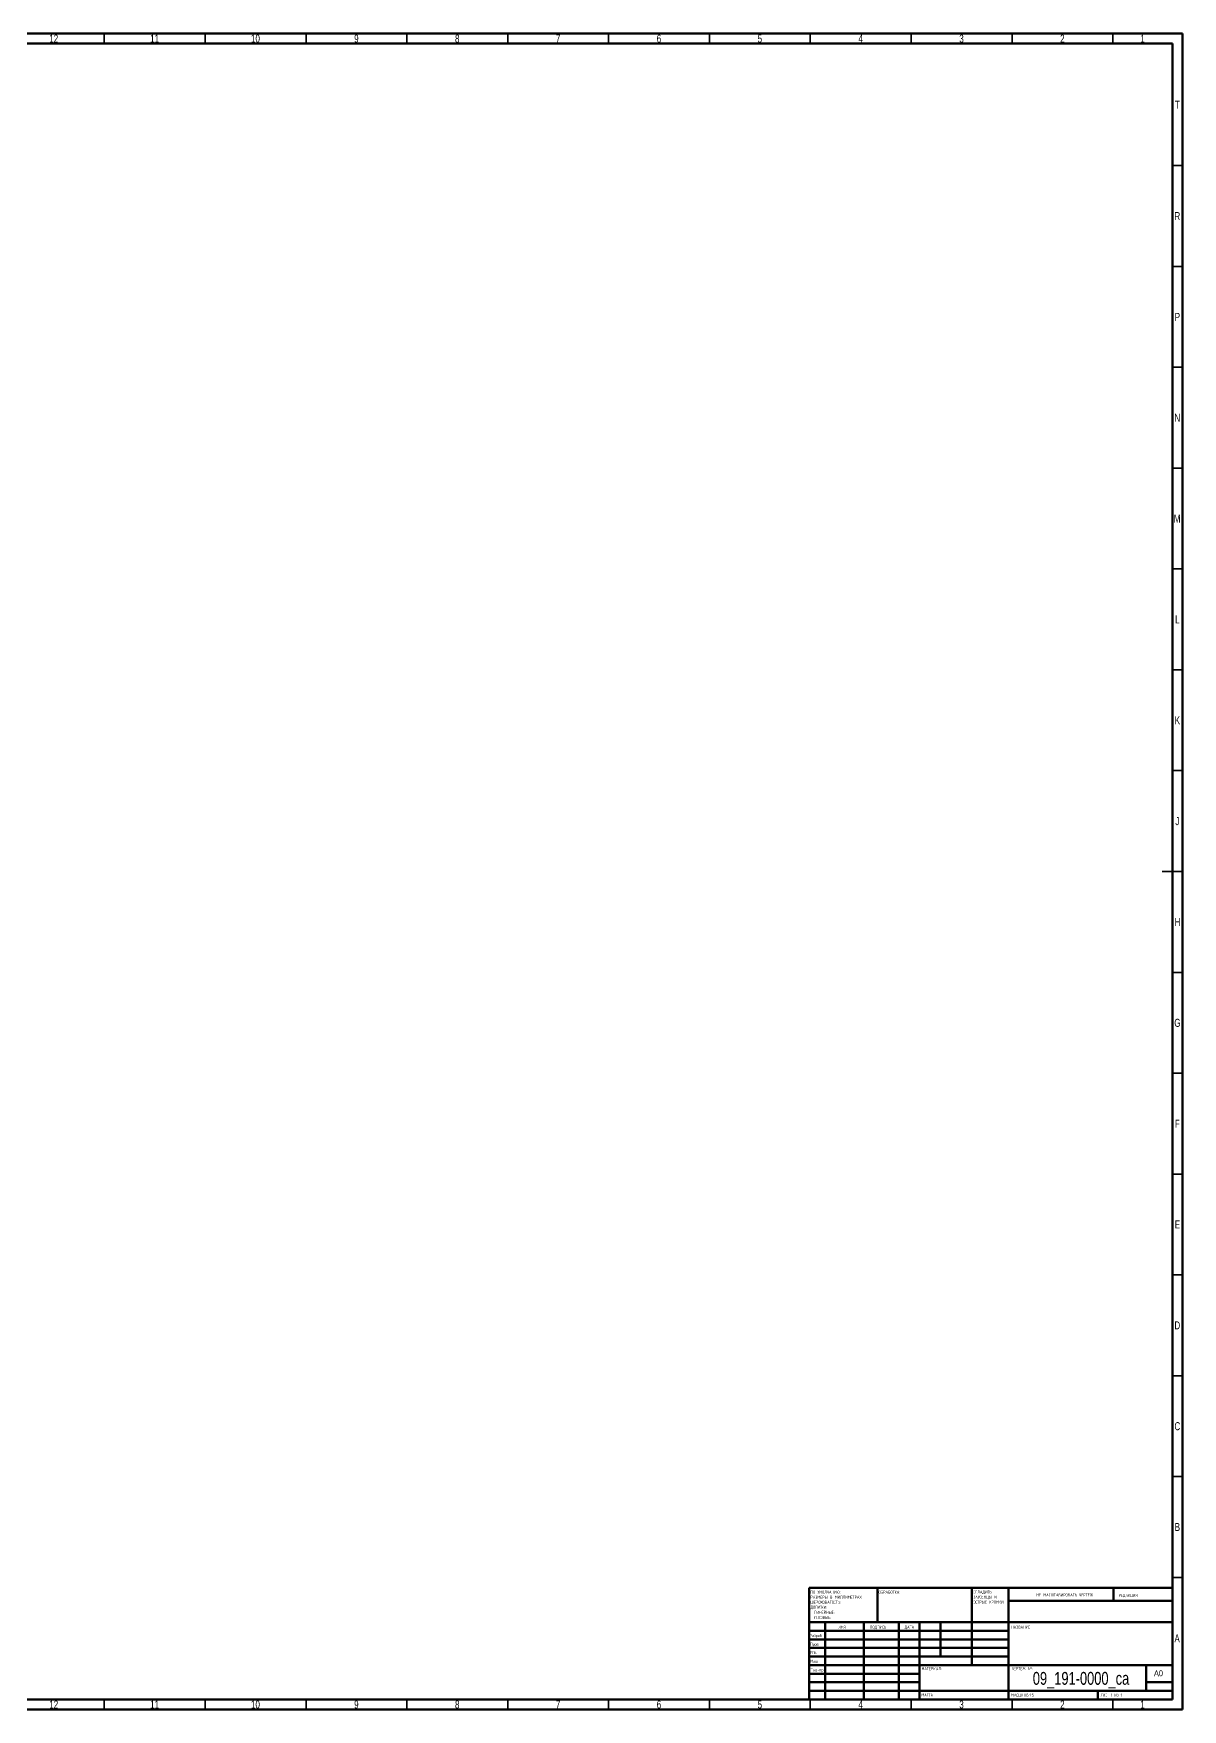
# Model space of a CAD drawing. Header units: millimetres. Extents: x 15 to 1184, y 5 to 836.
# Drawn here: x 614 to 1184, y 5 to 836 of the extents above; entities that cross this region are included whole.
import ezdxf

# ---------------------------------------------------------------- set-up
doc = ezdxf.new("R2010")
doc.units = ezdxf.units.MM
doc.styles.add('SLDTEXTSTYLE0', font='TXT', dxfattribs={"width": 0.75})
doc.styles.add('SLDTEXTSTYLE1', font='TXT', dxfattribs={"width": 0.75, "bigfont": 'bigfont'})
doc.styles.add('SLDTEXTSTYLE2', font='TXT', dxfattribs={"width": 0.681818, "bigfont": 'bigfont'})

# ---------------------------------------------------------------- blocks, each defined once
blk = doc.blocks.new('SW_NOTE_0')
at = {"color": 0, "linetype": 'Continuous', "lineweight": 0, "char_height": 1.5, "attachment_point": 1, "style": 'SLDTEXTSTYLE1'}
for s, insert in [('\\M+18452\\M+18443\\M+1844C\\M+18440\\M+18444\\M+18449\\M+18453\\M+1845D', (0, 1.93)), ('\\M+18448\\M+18440\\M+18454\\M+18452\\M+18445\\M+1844E\\M+18457\\M+1845C \\M+18449', (0, -0.57)), ('\\M+1844F\\M+18452\\M+18453\\M+18451\\M+1845C\\M+18445 \\M+1844B\\M+18451\\M+1844F\\M+1844D\\M+1844B\\M+18449', (0, -3.07))]:
    blk.add_mtext(s, dxfattribs=dict(at, insert=insert))
blk = doc.blocks.new('SW_NOTE_1')
at = {"color": 0, "linetype": 'Continuous', "lineweight": 0, "char_height": 1.5, "attachment_point": 1, "style": 'SLDTEXTSTYLE1'}
for s, insert in [('\\M+18450\\M+1844F \\M+18454\\M+1844D\\M+1844F\\M+1844C\\M+18458\\M+18440\\M+1844E\\M+18449\\M+1845F:', (0, 1.93)), ('\\M+18444\\M+1844F\\M+18450\\M+18454\\M+18452\\M+1844B\\M+18449:', (0, -5.57)), ('\\M+18451\\M+18440\\M+18448\\M+1844D\\M+18445\\M+18451\\M+1845C \\M+18442 \\M+1844D\\M+18449\\M+1844C\\M+1844C\\M+18449\\M+1844D\\M+18445\\M+18453\\M+18451\\M+18440\\M+18456', (0, -0.57)), ('\\M+18459\\M+18445\\M+18451\\M+1844F\\M+18456\\M+1844F\\M+18442\\M+18440\\M+18453\\M+1844F\\M+18452\\M+18453\\M+1845D:', (0, -3.07)), ('\\M+1844C\\M+18449\\M+1844E\\M+18445\\M+1844A\\M+1844E\\M+1845C\\M+18445:', (1.69, -8.07)), ('\\M+18454\\M+18443\\M+1844C\\M+1844F\\M+18442\\M+1845C\\M+18445:', (1.69, -10.57))]:
    blk.add_mtext(s, dxfattribs=dict(at, insert=insert))

msp = doc.modelspace()

# ---------------------------------------------------------------- linework, layer by layer
at = {"color": 7, "linetype": 'Continuous', "lineweight": 70}
for p, q in [((15, 836), (1184, 836)), ((20, 831), (1179, 831)), ((1179, 831), (1179, 10)), ((1184, 836), (1184, 5)), ((1179, 10), (20, 10)), ((1184, 5), (15, 5))]:
    msp.add_line(p, q, dxfattribs=at)
at = {"color": 7, "linetype": 'Continuous', "lineweight": 35}
for p, q in [((649.5, 831), (649.5, 836)), ((699.5, 831), (699.5, 836)), ((749.5, 831), (749.5, 836)), ((799.5, 831), (799.5, 836)), ((849.5, 831), (849.5, 836)), ((899.5, 831), (899.5, 836)), ((949.5, 831), (949.5, 836)), ((999.5, 831), (999.5, 836)), ((1049.5, 831), (1049.5, 836)), ((1099.5, 831), (1099.5, 836)), ((1149.5, 831), (1149.5, 836)), ((1179, 770.5), (1184, 770.5)), ((1179, 720.5), (1184, 720.5)), ((1179, 670.5), (1184, 670.5)), ((1179, 620.5), (1184, 620.5)), ((1179, 570.5), (1184, 570.5)), ((1179, 520.5), (1184, 520.5)), ((1179, 470.5), (1184, 470.5)), ((1184, 420.5), (1174, 420.5)), ((1179, 420.5), (1184, 420.5)), ((1179, 370.5), (1184, 370.5)), ((1179, 320.5), (1184, 320.5)), ((1179, 270.5), (1184, 270.5)), ((1179, 220.5), (1184, 220.5)), ((1179, 170.5), (1184, 170.5)), ((1179, 120.5), (1184, 120.5)), ((1179, 70.5), (1184, 70.5)), ((649.5, 10), (649.5, 5)), ((699.5, 10), (699.5, 5)), ((749.5, 10), (749.5, 5)), ((799.5, 10), (799.5, 5)), ((849.5, 10), (849.5, 5)), ((899.5, 10), (899.5, 5)), ((949.5, 10), (949.5, 5)), ((999.5, 10), (999.5, 5)), ((1049.5, 10), (1049.5, 5)), ((1099.5, 10), (1099.5, 5)), ((1149.5, 10), (1149.5, 5))]:
    msp.add_line(p, q, dxfattribs=at)
at = {"color": 7, "linetype": 'Continuous', "lineweight": 50}
for p, q in [((999, 65.25), (1179, 65.25)), ((999, 65.25), (999, 10)), ((1032.8, 48.25), (1032.8, 65.25)), ((1079.6, 65.25), (1079.6, 27)), ((1097.8, 65.25), (1097.8, 10)), ((1179, 58.88), (1097.8, 58.88)), ((1149.8, 58.88), (1149.8, 65.25)), ((1179, 48.25), (999, 48.25)), ((1097.8, 44), (999, 44)), ((1006.8, 48.25), (1006.8, 10)), ((1025.99, 48.25), (1025.99, 10)), ((1043.4, 48.25), (1043.4, 10)), ((1053.6, 10), (1053.6, 48.25)), ((1064, 31.25), (1064, 48.25)), ((1097.8, 39.75), (999, 39.75)), ((1097.8, 35.5), (999, 35.5)), ((1097.8, 31.25), (999, 31.25)), ((1053.6, 27), (999, 27)), ((1053.6, 27), (1179, 27)), ((1166, 14.25), (1166, 27)), ((1053.6, 22.75), (999, 22.75)), ((1053.6, 18.5), (999, 18.5)), ((1179, 18.5), (1166, 18.5)), ((999, 14.25), (1179, 14.25)), ((1142, 10), (1142, 14.25))]:
    msp.add_line(p, q, dxfattribs=at)

# ---------------------------------------------------------------- block references
at = {"color": 7, "linetype": 'Continuous', "lineweight": 0}
for name, p in [('SW_NOTE_1', (999.59, 61.99)), ('SW_NOTE_0', (1080.31, 62.07))]:
    msp.add_blockref(name, p, dxfattribs=at)

# ---------------------------------------------------------------- texts
for s, insert, char_height, attachment_point, style in [('12', (624.42, 835.46), 3.969, 2, 'SLDTEXTSTYLE0'), ('11', (674.42, 835.46), 3.969, 2, 'SLDTEXTSTYLE0'), ('10', (724.42, 835.46), 3.969, 2, 'SLDTEXTSTYLE0'), ('9', (774.46, 835.46), 3.97, 2, 'SLDTEXTSTYLE0'), ('8', (824.46, 835.46), 3.97, 2, 'SLDTEXTSTYLE0'), ('7', (874.46, 835.46), 3.97, 2, 'SLDTEXTSTYLE0'), ('6', (924.46, 835.46), 3.97, 2, 'SLDTEXTSTYLE0'), ('5', (974.46, 835.46), 3.97, 2, 'SLDTEXTSTYLE0'), ('4', (1024.46, 835.46), 3.97, 2, 'SLDTEXTSTYLE0'), ('3', (1074.46, 835.46), 3.97, 2, 'SLDTEXTSTYLE0'), ('2', (1124.46, 835.46), 3.97, 2, 'SLDTEXTSTYLE0'), ('1', (1164.21, 835.46), 3.97, 2, 'SLDTEXTSTYLE0'), ('T', (1181.49, 802.71), 3.97, 2, 'SLDTEXTSTYLE0'), ('R', (1181.44, 747.46), 3.97, 2, 'SLDTEXTSTYLE0'), ('P', (1181.48, 697.46), 3.97, 2, 'SLDTEXTSTYLE0'), ('N', (1181.46, 647.46), 3.97, 2, 'SLDTEXTSTYLE0'), ('M', (1181.36, 597.46), 3.97, 2, 'SLDTEXTSTYLE0'), ('L', (1181.45, 547.46), 3.97, 2, 'SLDTEXTSTYLE0'), ('K', (1181.49, 497.46), 3.97, 2, 'SLDTEXTSTYLE0'), ('J', (1181.47, 447.46), 3.97, 2, 'SLDTEXTSTYLE0'), ('H', (1181.49, 397.46), 3.97, 2, 'SLDTEXTSTYLE0'), ('G', (1181.49, 347.46), 3.97, 2, 'SLDTEXTSTYLE0'), ('F', (1181.46, 297.46), 3.97, 2, 'SLDTEXTSTYLE0'), ('E', (1181.51, 247.46), 3.97, 2, 'SLDTEXTSTYLE0'), ('D', (1181.45, 197.46), 3.97, 2, 'SLDTEXTSTYLE0'), ('C', (1181.46, 147.46), 3.97, 2, 'SLDTEXTSTYLE0'), ('B', (1181.47, 97.46), 3.97, 2, 'SLDTEXTSTYLE0'), ('\\M+1844F\\M+18441\\M+18451\\M+18440\\M+18441\\M+1844F\\M+18453\\M+1844B\\M+18440:', (1033.37, 63.92), 1.5, 1, 'SLDTEXTSTYLE1'), ('\\M+1844E\\M+18445 \\M+1844D\\M+18440\\M+18452\\M+18459\\M+18453\\M+18440\\M+18441\\M+18449\\M+18451\\M+1844F\\M+18442\\M+18440\\M+18453\\M+1845D \\M+18458\\M+18445\\M+18451\\M+18453\\M+18445\\M+18447', (1111.61, 62.53), 1.5, 1, 'SLDTEXTSTYLE1'), ('\\M+18451\\M+18445\\M+18444\\M+18440\\M+1844B\\M+18457\\M+18449\\M+18460', (1152.33, 62.33), 1.5, 1, 'SLDTEXTSTYLE1'), ('\\M+18451\\M+18470\\M+18478\\M+18482\\M+18470\\M+18471.', (999.21, 42.43), 1.5, 1, 'SLDTEXTSTYLE1'), ('\\M+18449\\M+1844D\\M+18460', (1013.32, 46.5), 1.5, 1, 'SLDTEXTSTYLE1'), ('\\M+18450\\M+1844F\\M+18444\\M+18450\\M+18449\\M+18452\\M+1845D', (1029.03, 46.56), 1.5, 1, 'SLDTEXTSTYLE1'), ('\\M+18444\\M+18440\\M+18453\\M+18440', (1046.21, 46.58), 1.5, 1, 'SLDTEXTSTYLE1'), ('\\M+1844E\\M+18440\\M+18448\\M+18442\\M+18440\\M+1844E\\M+18449\\M+18445:', (1099.07, 46.58), 1.5, 1, 'SLDTEXTSTYLE1'), ('A', (1181.34, 42.21), 3.97, 2, 'SLDTEXTSTYLE0'), ('\\M+18454\\M+18484\\M+18472.', (999.4, 34.06), 1.5, 1, 'SLDTEXTSTYLE1'), ('\\M+18450\\M+18482\\M+18480\\M+18472.', (999.41, 38.15), 1.5, 1, 'SLDTEXTSTYLE1'), ('\\M+1844D\\M+18470\\M+1848A.', (999.46, 29.73), 1.5, 1, 'SLDTEXTSTYLE1'), ('\\M+18453.\\M+1847B\\M+18480\\M+1847E\\M+18484\\M+18482', (999.67, 25.35), 1.5, 1, 'SLDTEXTSTYLE1'), ('\\M+1844D\\M+18440\\M+18453\\M+18445\\M+18451\\M+18449\\M+18440\\M+1844C:', (1054.65, 25.99), 1.5, 1, 'SLDTEXTSTYLE1'), ('\\M+18458\\M+18445\\M+18451\\M+18453\\M+18445\\M+18447 \\M+18782:', (1099.37, 25.99), 1.5, 1, 'SLDTEXTSTYLE1'), ('09_191-0000_ca', (1133.71, 23.61), 6.35, 2, 'SLDTEXTSTYLE0'), ('A0', (1169.87, 24.41), 2.91, 1, 'SLDTEXTSTYLE0'), ('12', (624.42, 9.46), 3.969, 2, 'SLDTEXTSTYLE0'), ('11', (674.42, 9.46), 3.969, 2, 'SLDTEXTSTYLE0'), ('10', (724.42, 9.46), 3.969, 2, 'SLDTEXTSTYLE0'), ('9', (774.46, 9.46), 3.97, 2, 'SLDTEXTSTYLE0'), ('8', (824.46, 9.46), 3.97, 2, 'SLDTEXTSTYLE0'), ('7', (874.46, 9.46), 3.97, 2, 'SLDTEXTSTYLE0'), ('6', (924.46, 9.46), 3.97, 2, 'SLDTEXTSTYLE0'), ('5', (974.46, 9.46), 3.97, 2, 'SLDTEXTSTYLE0'), ('4', (1024.46, 9.46), 3.97, 2, 'SLDTEXTSTYLE0'), ('\\M+1844D\\M+18440\\M+18452\\M+18452\\M+18440:', (1054.62, 12.95), 1.4986, 1, 'SLDTEXTSTYLE1'), ('3', (1074.46, 9.46), 3.97, 2, 'SLDTEXTSTYLE0'), ('\\M+1844D\\M+18440\\M+18452\\M+18459\\M+18453\\M+18440\\M+18441:1:5', (1099.07, 12.9), 1.5, 1, 'SLDTEXTSTYLE1'), ('2', (1124.46, 9.46), 3.97, 2, 'SLDTEXTSTYLE0'), ('\\M+1844C\\M+18449\\M+18452\\M+18453 1 \\M+18449\\M+18448 1', (1143.48, 12.9), 1.5, 1, 'SLDTEXTSTYLE2'), ('1', (1164.21, 9.46), 3.97, 2, 'SLDTEXTSTYLE0')]:
    msp.add_mtext(s, dxfattribs=dict(at, insert=insert, char_height=char_height, attachment_point=attachment_point, style=style))

doc.saveas('drawing.dxf')
